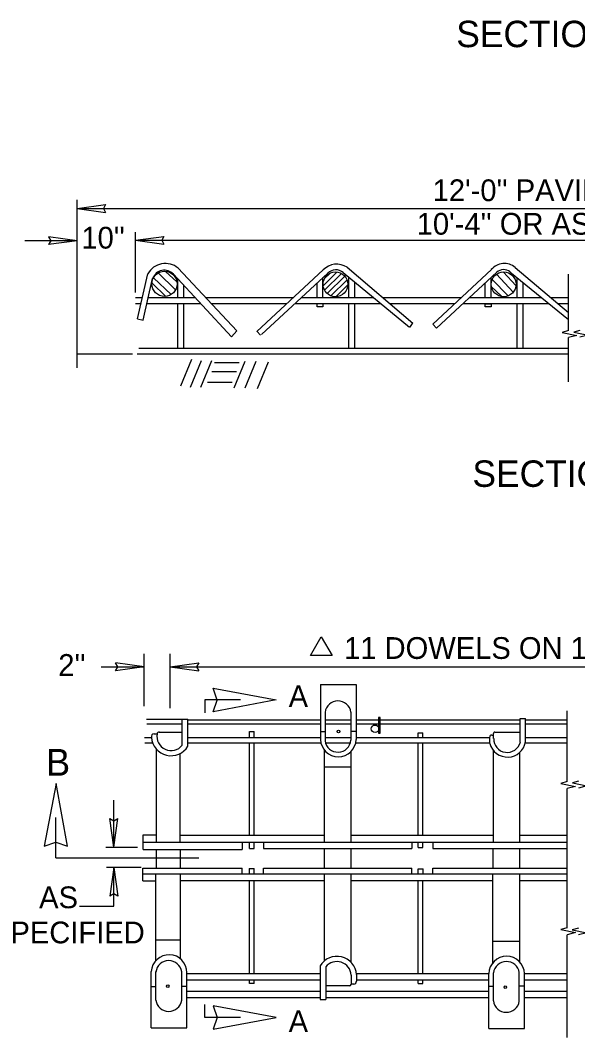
# Model space of a CAD drawing. Extents: x 78 to 441, y -47 to 245.
# Drawn here: x 249.3 to 291.3, y 5.4 to 82.2 of the extents above; entities that cross this region are included whole.
import ezdxf

# ---------------------------------------------------------------- set-up
doc = ezdxf.new("R2010")
doc.units = 0
doc.layers.add('Level 1', color=7, linetype='Continuous')

msp = doc.modelspace()

# ---------------------------------------------------------------- linework, layer by layer
at = {"layer": 'Level 1'}
for p, q in [((253.536, 55.974), (253.536, 68.672)), ((253.536, 68.021), (255.689, 68.317)), ((253.536, 68.021), (327.921, 68.021)), ((253.536, 68.021), (255.689, 67.725)), ((257.933, 61.689), (257.933, 66.234)), ((253.536, 65.589), (249.582, 65.589)), ((253.536, 65.589), (251.382, 65.885)), ((253.536, 65.589), (251.382, 65.293)), ((257.933, 65.624), (260.087, 65.92)), ((257.933, 65.624), (323.397, 65.624)), ((257.933, 65.624), (260.087, 65.328)), ((258.093, 59.698), (258.877, 63.089)), ((259.664, 63.153), (260.971, 61.88)), ((260.209, 63.275), (261.074, 62.473)), ((260.808, 63.053), (265.202, 58.334)), ((261.16, 63.524), (265.587, 58.77)), ((267.106, 58.732), (272.111, 63.384)), ((272.458, 63.14), (267.445, 58.5)), ((272.112, 62.179), (273.154, 63.221)), ((272.212, 62.727), (272.603, 63.118)), ((272.221, 61.842), (273.491, 63.112)), ((273.62, 63.178), (278.636, 59.054)), ((273.917, 63.581), (278.887, 59.358)), ((280.382, 59.275), (284.811, 63.415)), ((285.222, 63.207), (280.668, 58.99)), ((285.197, 63.053), (286.449, 61.693)), ((285.716, 63.214), (286.645, 62.212)), ((286.213, 63.247), (290.624, 59.634)), ((286.608, 63.562), (290.624, 60.17)), ((290.624, 58.793), (290.624, 63.059)), ((258.519, 59.578), (259.235, 62.731)), ((259.189, 62.392), (260.234, 61.385)), ((259.308, 62.793), (260.634, 61.521)), ((261.13, 61.3), (261.13, 62.708)), ((271.646, 61.3), (271.646, 62.401)), ((272.093, 61.3), (272.093, 62.802)), ((272.42, 61.594), (273.74, 62.913)), ((272.697, 61.423), (273.91, 62.636)), ((274.06, 61.308), (274.06, 62.816)), ((274.507, 61.3), (274.507, 62.449)), ((284.339, 61.3), (284.339, 62.389)), ((284.786, 61.3), (284.786, 62.802)), ((284.893, 62.641), (286.055, 61.442)), ((286.753, 61.3), (286.753, 62.805)), ((287.2, 61.3), (287.2, 62.439)), ((261.595, 61.3), (261.595, 62.208)), ((273.078, 61.357), (273.978, 62.257)), ((284.804, 62.123), (285.573, 61.407)), ((257.933, 61.3), (258.463, 61.3)), ((257.933, 60.835), (258.356, 60.835)), ((258.805, 60.835), (262.874, 60.835)), ((258.91, 61.3), (262.441, 61.3)), ((261.13, 57.471), (261.13, 60.843)), ((261.595, 57.471), (261.595, 60.843)), ((263.232, 61.3), (269.868, 61.3)), ((263.665, 60.835), (269.368, 60.835)), ((269.968, 60.835), (276.471, 60.835)), ((270.47, 61.3), (275.905, 61.3)), ((274.06, 57.462), (274.06, 60.835)), ((274.507, 57.516), (274.507, 60.835)), ((276.602, 61.3), (282.548, 61.3)), ((277.149, 60.835), (282.05, 60.835)), ((282.659, 60.835), (289.158, 60.835)), ((283.159, 61.3), (288.59, 61.3)), ((286.753, 57.462), (286.753, 60.835)), ((287.2, 57.516), (287.2, 60.835)), ((289.295, 61.3), (290.624, 61.3)), ((289.837, 60.835), (290.024, 60.835)), ((289.84, 60.835), (290.624, 60.835)), ((258.093, 59.698), (258.519, 59.578)), ((278.672, 59.054), (278.887, 59.376)), ((280.382, 59.275), (280.668, 58.99)), ((265.202, 58.334), (265.587, 58.77)), ((267.106, 58.75), (267.392, 58.464)), ((290.624, 54.938), (290.624, 58.27)), ((253.536, 57.04), (257.717, 57.04)), ((258.073, 57.042), (290.624, 57.042)), ((258.198, 57.471), (290.624, 57.471)), ((261.378, 54.633), (262.204, 56.647)), ((262.1, 54.53), (262.926, 56.544)), ((262.874, 54.53), (263.7, 56.544)), ((263.906, 56.389), (265.764, 56.389)), ((265.402, 54.478), (266.228, 56.492)), ((266.228, 54.478), (267.053, 56.492)), ((267.157, 54.427), (267.982, 56.44)), ((263.7, 55.717), (265.557, 55.717)), ((263.39, 54.891), (265.247, 54.891)), ((258.586, 30.433), (258.586, 34.367)), ((260.56, 30.268), (260.56, 34.367)), ((255.355, 33.395), (258.586, 33.395)), ((258.586, 33.395), (256.432, 33.691)), ((258.586, 33.395), (256.432, 33.099)), ((260.56, 33.395), (262.713, 33.691)), ((260.56, 33.395), (262.713, 33.099)), ((260.56, 33.395), (321.896, 33.395)), ((271.905, 32.048), (274.602, 32.048)), ((271.905, 32.048), (271.905, 27.902)), ((274.602, 32.048), (274.602, 27.902)), ((265.861, 30.901), (263.18, 30.901)), ((263.18, 30.901), (263.18, 29.916)), ((290.52, 24.719), (290.52, 30.058)), ((258.781, 29.446), (261.899, 29.446)), ((261.47, 27.472), (261.47, 29.446)), ((261.899, 27.407), (261.899, 29.446)), ((261.899, 29.397), (271.905, 29.397)), ((272.257, 29.956), (272.257, 27.803)), ((272.257, 29.397), (274.204, 29.397)), ((274.204, 29.976), (274.204, 27.853)), ((274.602, 29.397), (286.995, 29.397)), ((286.995, 27.697), (286.995, 29.497)), ((286.995, 29.497), (287.382, 29.497)), ((287.378, 29.397), (290.52, 29.397)), ((287.382, 27.717), (287.382, 29.489)), ((258.789, 29.084), (261.47, 29.084)), ((259.722, 28.47), (261.47, 28.47)), ((261.899, 29.093), (271.905, 29.093)), ((266.543, 28.514), (266.893, 28.514)), ((266.543, 28.051), (266.543, 28.514)), ((266.893, 28.051), (266.893, 28.514)), ((271.904, 28.509), (272.257, 28.509)), ((272.257, 29.093), (274.204, 29.093)), ((274.602, 28.509), (274.204, 28.509)), ((274.602, 29.093), (286.995, 29.093)), ((285.07, 28.461), (286.978, 28.461)), ((287.386, 29.093), (290.52, 29.093)), ((258.615, 28.051), (259.145, 28.051)), ((259.352, 28.344), (259.579, 28.344)), ((261.899, 28.051), (271.905, 28.051)), ((272.257, 28.051), (274.204, 28.051)), ((274.602, 28.051), (284.688, 28.051)), ((279.29, 28.413), (279.64, 28.413)), ((279.29, 28.051), (279.29, 28.413)), ((279.64, 28.051), (279.64, 28.413)), ((284.688, 27.607), (284.688, 28.084)), ((284.839, 28.223), (284.961, 28.227)), ((284.973, 27.986), (284.973, 28.353)), ((287.382, 28.051), (290.52, 28.051)), ((258.641, 27.647), (259.237, 27.647)), ((259.533, 20.138), (259.533, 27.16)), ((261.899, 27.647), (271.938, 27.647)), ((266.543, 20.676), (266.543, 27.647)), ((266.893, 20.674), (266.893, 27.647)), ((272.203, 20.17), (272.203, 27.099)), ((272.29, 27.647), (274.166, 27.647)), ((274.232, 20.138), (274.232, 27.016)), ((274.569, 27.647), (284.676, 27.647)), ((279.29, 20.691), (279.29, 27.647)), ((279.64, 20.691), (279.64, 27.647)), ((284.96, 20.138), (284.96, 27.07)), ((286.945, 20.138), (286.945, 26.926)), ((287.368, 27.647), (290.52, 27.647)), ((261.321, 20.138), (261.321, 26.853)), ((272.224, 25.83), (274.232, 25.83)), ((290.52, 19.002), (290.52, 24.196)), ((256.314, 19.77), (256.314, 23.329)), ((251.934, 18.968), (251.934, 22.013)), ((256.314, 19.77), (256.018, 21.924)), ((256.314, 19.77), (256.61, 21.924)), ((258.512, 20.71), (259.533, 20.71)), ((258.512, 19.6), (258.512, 20.71)), ((258.512, 20.138), (290.52, 20.138)), ((261.321, 20.676), (272.201, 20.676)), ((265.994, 20.138), (265.994, 19.6)), ((266.543, 19.665), (266.543, 20.138)), ((266.893, 19.665), (266.893, 20.138)), ((267.607, 20.138), (267.607, 19.667)), ((274.232, 20.676), (284.96, 20.676)), ((278.794, 20.138), (278.794, 19.667)), ((279.29, 19.733), (279.29, 20.138)), ((279.64, 19.733), (279.64, 20.138)), ((280.383, 20.138), (280.383, 19.667)), ((286.945, 20.676), (290.52, 20.676)), ((255.697, 19.77), (258.105, 19.77)), ((258.512, 19.6), (265.994, 19.6)), ((259.519, 18.168), (259.519, 19.589)), ((261.328, 18.168), (261.328, 19.589)), ((266.543, 19.665), (266.893, 19.665)), ((267.607, 19.667), (278.794, 19.667)), ((272.203, 18.152), (272.203, 19.639)), ((274.232, 18.17), (274.232, 19.639)), ((279.29, 19.733), (279.64, 19.733)), ((280.383, 19.667), (290.52, 19.667)), ((284.943, 18.177), (284.943, 19.658)), ((286.945, 18.17), (286.945, 19.648)), ((251.935, 18.968), (262.729, 18.968)), ((290.52, 13.679), (290.52, 19.081)), ((255.759, 18.247), (258.375, 18.247)), ((256.313, 18.227), (256.017, 16.073)), ((256.313, 18.227), (256.609, 16.073)), ((256.314, 15.305), (256.314, 18.227)), ((258.489, 18.17), (265.994, 18.17)), ((258.489, 17.228), (258.489, 18.17)), ((258.489, 17.766), (290.52, 17.766)), ((259.487, 11.207), (259.487, 17.766)), ((261.333, 11.332), (261.333, 17.737)), ((265.994, 17.774), (265.994, 18.17)), ((266.529, 18.155), (266.529, 17.78)), ((266.529, 18.155), (266.893, 18.155)), ((266.893, 17.766), (266.893, 18.155)), ((267.607, 17.774), (267.607, 18.17)), ((267.607, 18.17), (278.794, 18.17)), ((272.203, 11.172), (272.203, 17.752)), ((274.232, 11.059), (274.232, 17.752)), ((278.794, 17.774), (278.794, 18.17)), ((279.282, 18.14), (279.665, 18.14)), ((279.282, 17.761), (279.282, 18.14)), ((279.665, 17.761), (279.665, 18.14)), ((280.383, 18.17), (290.52, 18.17)), ((280.383, 17.774), (280.383, 18.17)), ((284.914, 11.035), (284.914, 17.766)), ((286.945, 11.117), (286.945, 17.77)), ((258.489, 17.228), (259.487, 17.228)), ((261.333, 17.245), (272.203, 17.245)), ((266.543, 10.223), (266.543, 17.245)), ((266.893, 10.24), (266.893, 17.245)), ((274.232, 17.245), (284.914, 17.245)), ((279.29, 10.216), (279.29, 17.245)), ((279.64, 10.216), (279.64, 17.245)), ((286.945, 17.245), (290.52, 17.245)), ((253.724, 15.305), (256.314, 15.305)), ((290.52, 5.377), (290.52, 13.155)), ((259.487, 12.761), (261.333, 12.761)), ((284.914, 12.669), (286.945, 12.669)), ((271.884, 10.793), (271.884, 8.256)), ((259.13, 6.127), (259.13, 10.372)), ((259.481, 8.22), (259.481, 10.372)), ((261.429, 8.199), (261.429, 10.353)), ((261.827, 6.127), (261.827, 10.293)), ((261.827, 10.216), (271.884, 10.216)), ((272.312, 10.728), (272.312, 8.256)), ((274.22, 10.107), (274.22, 9.404)), ((274.625, 10.216), (284.613, 10.216)), ((274.632, 10.144), (274.632, 9.643)), ((284.613, 6.06), (284.613, 10.216)), ((284.965, 8.152), (284.965, 10.265)), ((286.912, 8.131), (286.912, 10.287)), ((287.31, 10.216), (290.52, 10.216)), ((287.31, 6.06), (287.31, 10.216)), ((259.13, 9.232), (259.481, 9.232)), ((261.827, 9.232), (261.429, 9.232)), ((261.827, 9.747), (271.884, 9.747)), ((266.543, 9.475), (266.543, 9.736)), ((266.893, 9.475), (266.543, 9.475)), ((266.893, 9.475), (266.893, 9.736)), ((274.103, 9.284), (272.312, 9.284)), ((274.419, 9.427), (274.22, 9.427)), ((274.632, 9.747), (284.613, 9.747)), ((279.29, 9.475), (279.29, 9.747)), ((279.29, 9.475), (279.64, 9.475)), ((279.64, 9.475), (279.64, 9.747)), ((284.613, 9.266), (284.965, 9.266)), ((287.31, 9.266), (286.912, 9.266)), ((287.31, 9.747), (290.52, 9.747)), ((261.827, 8.886), (271.884, 8.886)), ((272.312, 8.886), (284.613, 8.886)), ((287.31, 8.886), (290.52, 8.886)), ((261.827, 8.417), (271.884, 8.417)), ((263.18, 6.898), (263.18, 7.883)), ((271.884, 8.256), (272.312, 8.256)), ((272.312, 8.417), (284.613, 8.417)), ((287.31, 8.417), (290.52, 8.417)), ((265.861, 6.898), (263.18, 6.898)), ((259.13, 6.127), (261.827, 6.127)), ((284.613, 6.06), (287.31, 6.06))]:
    msp.add_line(p, q, dxfattribs=at)
for points in [[(255.689, 68.317), (255.523, 68.018), (255.689, 67.725)], [(251.382, 65.885), (251.549, 65.586), (251.382, 65.293)], [(260.087, 65.92), (259.921, 65.621), (260.087, 65.328)], [(290.624, 58.793), (290.163, 58.665), (291.257, 58.435), (290.624, 58.27)], [(291.49, 58.813), (291.029, 58.685), (292.122, 58.455), (291.49, 58.29)], [(256.432, 33.099), (256.599, 33.399), (256.432, 33.691)], [(262.713, 33.691), (262.547, 33.392), (262.713, 33.099)], [(290.52, 24.719), (290.054, 24.59), (291.148, 24.36), (290.52, 24.196)], [(291.385, 24.754), (290.926, 24.626), (292.019, 24.396), (291.387, 24.23)], [(256.018, 21.924), (256.317, 21.757), (256.61, 21.924)], [(256.609, 16.073), (256.31, 16.24), (256.017, 16.073)], [(290.52, 13.679), (290.054, 13.55), (291.148, 13.319), (290.52, 13.155)], [(291.385, 13.66), (290.92, 13.531), (292.013, 13.301), (291.385, 13.137)]]:
    msp.add_lwpolyline(points, dxfattribs=at)
for points in [[(271.646, 60.835), (272.093, 60.835), (272.093, 60.602), (271.646, 60.602)], [(284.343, 60.826), (284.79, 60.826), (284.79, 60.593), (284.343, 60.593)], [(271.968, 35.665), (272.788, 34.243), (271.148, 34.243)], [(263.812, 30.006), (264.111, 30.887), (263.817, 31.776), (268.561, 30.907)], [(276.285, 28.37), (276.423, 28.37), (276.423, 29.57), (276.285, 29.57)], [(251.051, 19.839), (251.933, 20.137), (252.821, 19.844), (251.952, 24.588)], [(263.812, 7.793), (264.111, 6.911), (263.817, 6.023), (268.561, 6.891)]]:
    msp.add_lwpolyline(points, close=True, dxfattribs=at)
for centre, radius in [((260.136, 62.329), 0.949), ((273.041, 62.293), 0.938), ((285.734, 62.293), 0.938), ((273.27, 28.508), 0.098), ((276.031, 28.711), 0.287), ((260.377, 9.264), 0.098), ((285.861, 9.196), 0.098)]:
    msp.add_circle(centre, radius, dxfattribs=at)
for centre, radius, start, end in [((260.201, 62.35), 1.516, 50.76282, 150.83246), ((273.133, 62.392), 1.424, 56.58966, 135.85269), ((285.785, 62.605), 1.264, 49.27174, 140.92168), ((260.117, 62.425), 0.934, 42.26817, 160.87182), ((285.745, 62.618), 0.787, 52.59822, 131.86255), ((273.232, 29.835), 0.983, 8.26432, 172.92532), ((259.729, 28.319), 0.157, 91.75296, 175.00668), ((285.056, 28.373), 0.0861, 83.47464, 196.07244), ((259.369, 28.122), 0.222, 94.35643, 198.75256), ((260.625, 28.156), 1.478, 183.80868, 329.55872), ((260.635, 28.147), 1.074, 169.46519, 321.06444), ((273.254, 27.946), 1.349, 181.87298, 358.12702), ((273.228, 27.928), 0.979, 187.37605, 355.58957), ((284.811, 28.103), 0.128, 77.24563, 184.52396), ((286.022, 27.952), 1.38, 194.84345, 350.1797), ((286.005, 27.952), 1.023, 178.61613, 345.52828), ((260.477, 10.289), 1.35, 0.19455, 176.44858), ((260.457, 10.212), 0.983, 8.26717, 172.96075), ((273.158, 10.044), 1.478, 3.88745, 149.55473), ((273.147, 10.053), 1.074, 2.87654, 141.04633), ((285.961, 10.172), 1.35, 1.87298, 178.12702), ((285.94, 10.145), 0.983, 8.31376, 172.96075), ((274.096, 9.408), 0.124, 273.33955, 358.08033), ((260.457, 8.34), 0.983, 187.03177, 351.73283), ((285.94, 8.273), 0.983, 187.03925, 351.68624)]:
    msp.add_arc(centre, radius, start, end, dxfattribs=at)
for centre, major_axis, ratio, start_param, end_param in [((273.058, 62.532), (-0.555, -0.652), 0.995273, 3.130954, 4.625775), ((274.421, 9.649), (0.017, -0.221), 0.947669, 6.194065, 7.752114)]:
    msp.add_ellipse(centre, major_axis=major_axis, ratio=ratio, start_param=start_param, end_param=end_param, dxfattribs=at)

# ---------------------------------------------------------------- texts
for s, height, p in [('SECTION A-A', 1.99688, (282.158, 80.213)), ("12'-0'' PAVING LANE", 1.64409, (280.377, 68.578)), ("10'-4'' OR AS SPECIFIED", 1.64409, (279.173, 66.045)), ("10''", 1.6441, (253.857, 64.994)), ('SECTION B-B', 1.99688, (283.378, 46.992)), ("11 DOWELS ON 12'' CENTERS", 1.64409, (273.691, 33.993)), ("2''", 1.6441, (252.114, 32.711)), ('A', 1.644, (269.505, 30.355)), ('B', 2.023, (251.202, 25.168)), ('AS', 1.6441, (250.667, 15.157)), ('SPECIFIED', 1.6441, (247.036, 12.501)), ('A', 1.644, (269.505, 5.799))]:
    msp.add_text(s, height=height, dxfattribs=at).set_placement(p)

doc.saveas('drawing.dxf')
